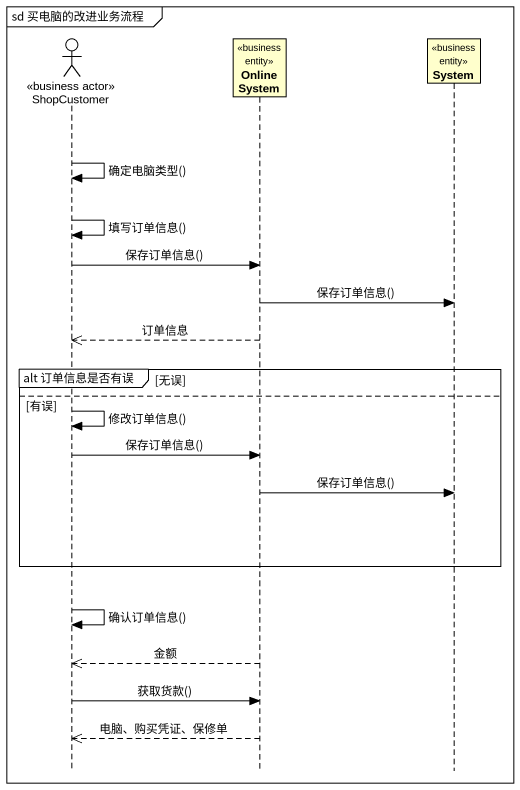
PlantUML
@startuml
mainframe sd 买电脑的改进业务流程
hide footbox
actor ShopCustomer <<business actor>>
participant OnlineSystem <<business entity>>
participant System <<business entity>>

ShopCustomer -> ShopCustomer : 确定电脑类型()
ShopCustomer -> ShopCustomer : 填写订单信息()
ShopCustomer -> OnlineSystem : 保存订单信息()
OnlineSystem -> System : 保存订单信息()
OnlineSystem -->> ShopCustomer : 订单信息
group alt 订单信息是否有误 [无误]
else 有误
  ShopCustomer -> ShopCustomer : 修改订单信息()
  ShopCustomer -> OnlineSystem : 保存订单信息()
  OnlineSystem -> System : 保存订单信息()
end
ShopCustomer -> ShopCustomer : 确认订单信息()
OnlineSystem -->> ShopCustomer : 金额
ShopCustomer -> OnlineSystem : 获取货款()
OnlineSystem -->> ShopCustomer : 电脑、购买凭证、保修单
@enduml
